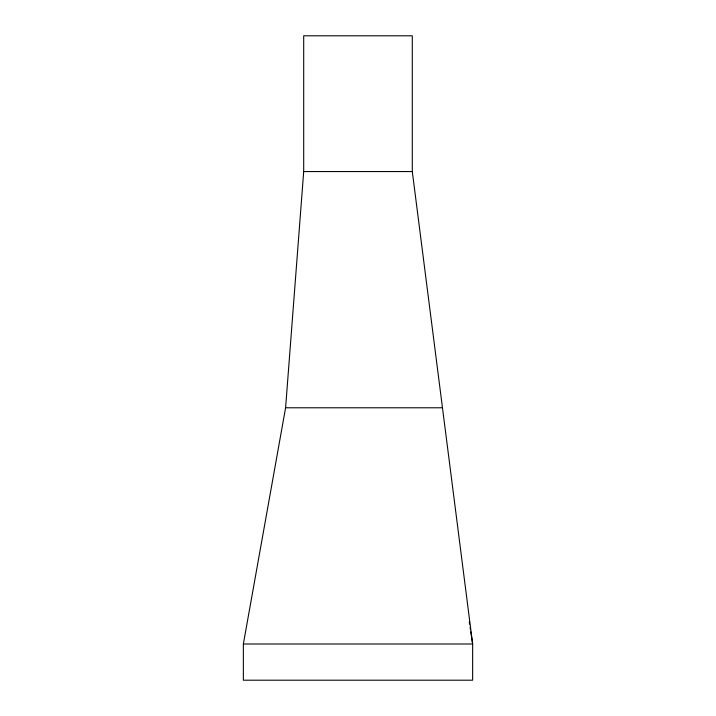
<?xml version="1.0" encoding="UTF-8"?>
<svg xmlns="http://www.w3.org/2000/svg" width="716" height="716" viewBox="0 0 716 716"><rect width="100%" height="100%" fill="white"/><g stroke="black" fill="none" stroke-linecap="round" stroke-linejoin="round"><path stroke-width="1.07" d="M285.595 407.78L303.7 171.563L303.7 35.8L412.3 35.8L412.3 171.563L472.641 643.997L472.641 680.2L243.359 680.2L243.359 643.997L285.595 407.78L442.47 407.78M303.7 171.563L412.3 171.563M243.359 643.997L472.641 643.997L470.779 631.852M469.257 621.918L469.598 624.128M470.099 627.44L470.439 629.65"/></g></svg>
